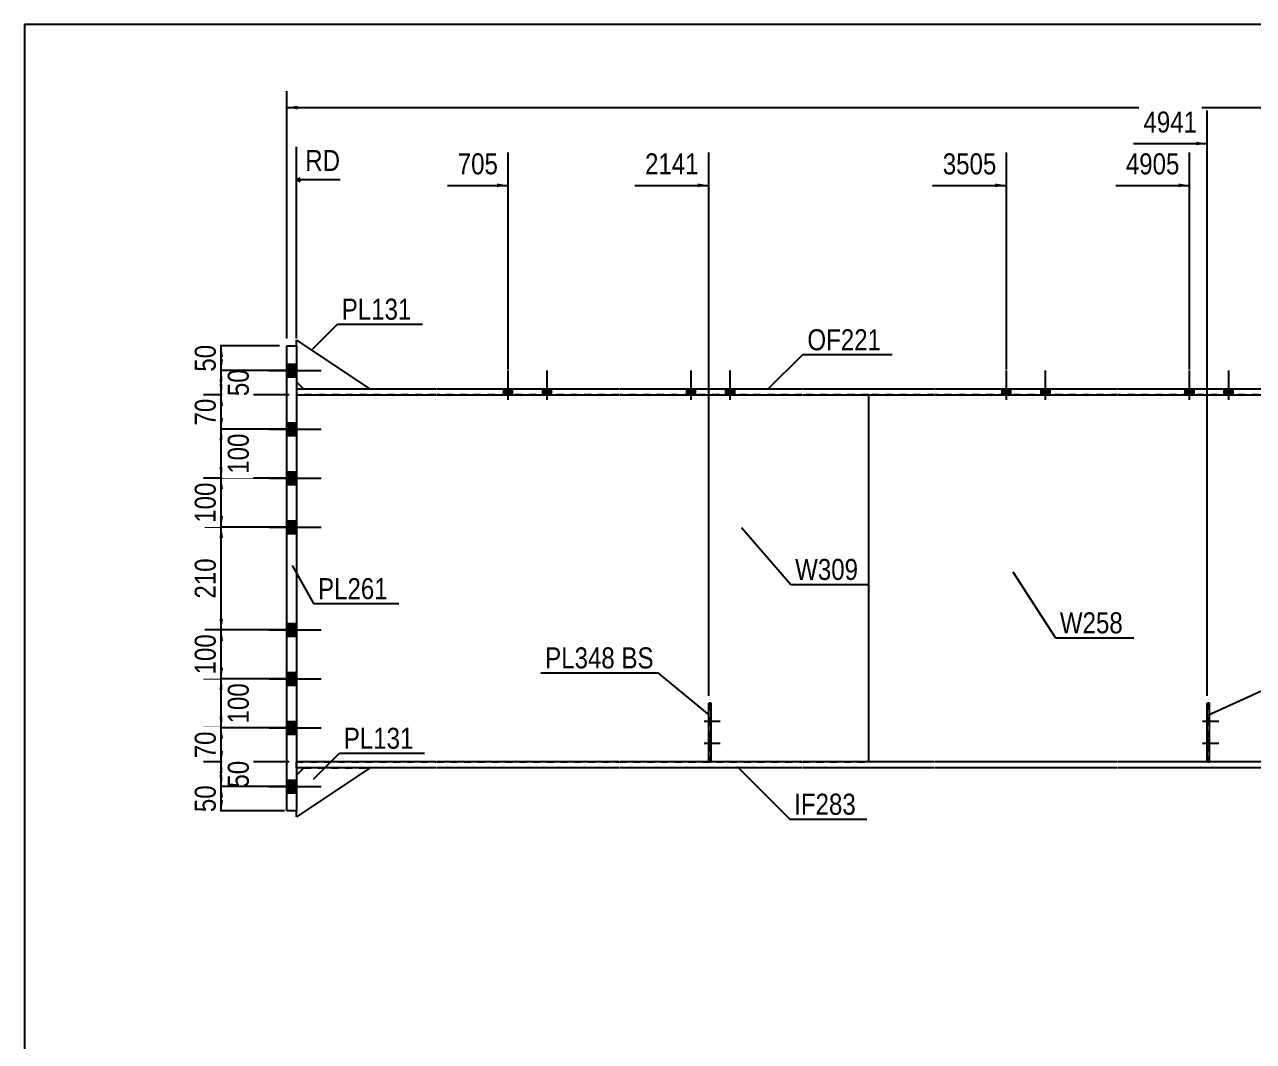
# Model space of a CAD drawing. Header units: millimetres. Extents: x -639 to -236, y -193 to 84.
# Drawn here: x -636.4 to -468.9, y -54.9 to 83.6 of the extents above; entities that cross this region are included whole.
import ezdxf

# ---------------------------------------------------------------- set-up
doc = ezdxf.new("R2010")
doc.units = ezdxf.units.MM
doc.linetypes.add('DXK_LINE_DOT1', pattern=[1.8814, 0.9407, -0.9407])
doc.linetypes.add('DXK_LINE_DOT2', pattern=[3.9198, 1.9599, -1.9599])
doc.styles.add('Arial Narrow', font='ARIALN.TTF', dxfattribs={"height": 0.2})

# ---------------------------------------------------------------- blocks, each defined once
blk = doc.blocks.new('Unknown-627020051-1200')
at = {"color": 5, "linetype": 'Continuous'}
for p, q in [((-236.41, 83.63), (-636.41, 83.63)), ((-636.41, 83.63), (-636.41, -193.37))]:
    blk.add_line(p, q, dxfattribs=at)
blk = doc.blocks.new('Part-627020051-1914 - 1581')
at = {"color": 2, "linetype": 'Continuous'}
for p, q in [((-475.23, -16.82), (-475.23, -8.82)), ((-474.9, -8.82), (-475.23, -8.82)), ((-474.9, -16.82), (-474.9, -8.82)), ((-475.23, -16.82), (-474.9, -16.82))]:
    blk.add_line(p, q, dxfattribs=at)
at = {"color": 7, "linetype": 'DXK_LINE_DOT1'}
blk.add_line((-475.23, -16.15), (-474.9, -16.15), dxfattribs=at)
blk = doc.blocks.new('Part-627020051-1789 - 1581')
at = {"color": 2, "linetype": 'Continuous'}
for p, q in [((-580.37, -16.82), (-599.33, -16.82)), ((-580.37, -17.62), (-599.33, -17.62)), ((-555.42, -16.82), (-580.27, -16.82)), ((-555.42, -17.62), (-580.27, -17.62)), ((-530.47, -16.82), (-555.32, -16.82)), ((-530.47, -17.62), (-555.32, -17.62)), ((-512.45, -16.82), (-530.37, -16.82)), ((-512.45, -17.62), (-530.37, -17.62)), ((-487.49, -16.82), (-512.35, -16.82)), ((-487.49, -17.62), (-512.35, -17.62)), ((-462.54, -16.82), (-487.39, -16.82)), ((-462.54, -17.62), (-487.39, -17.62)), ((-436.3, -16.82), (-462.44, -16.82)), ((-436.3, -17.62), (-462.44, -17.62)), ((-436.3, -16.82), (-436.3, -17.62))]:
    blk.add_line(p, q, dxfattribs=at)
at = {"color": 7, "linetype": 'DXK_LINE_DOT1'}
blk.add_line((-599.33, -16.82), (-599.33, -17.62), dxfattribs=at)
blk = doc.blocks.new('Bolt-627020051-1597 - 1581')
at = {"linetype": 'Continuous'}
for points in [[(-474.9, -11.74), (-474.9, -10.81), (-475.23, -10.81), (-475.23, -11.74)], [(-474.9, -14.72), (-474.9, -13.79), (-475.23, -13.79), (-475.23, -14.72)]]:
    blk.add_hatch(color=3, dxfattribs=at).paths.add_polyline_path(points)
at = {"color": 3, "linetype": 'Continuous'}
for p, q in [((-475.87, -11.27), (-473.67, -11.27)), ((-475.23, -10.81), (-474.9, -10.81)), ((-475.23, -11.74), (-474.9, -11.74)), ((-475.87, -14.26), (-473.67, -14.26)), ((-475.23, -13.79), (-474.9, -13.79)), ((-475.23, -14.72), (-474.9, -14.72))]:
    blk.add_line(p, q, dxfattribs=at)
blk = doc.blocks.new('Bolt-627020051-1598 - 1581')
at = {"color": 3, "linetype": 'DXK_LINE_DOT2'}
for p, q in [((-475.87, -11.27), (-473.67, -11.27)), ((-475.23, -10.81), (-474.9, -10.81)), ((-475.23, -11.74), (-474.9, -11.74)), ((-475.87, -14.26), (-473.67, -14.26)), ((-475.23, -13.79), (-474.9, -13.79)), ((-475.23, -14.72), (-474.9, -14.72))]:
    blk.add_line(p, q, dxfattribs=at)
blk = doc.blocks.new('Bolt-627020051-1599 - 1581')
at = {"linetype": 'Continuous'}
for points in [[(-542.83, -11.74), (-542.83, -10.81), (-543.16, -10.81), (-543.16, -11.74)], [(-542.83, -14.73), (-542.83, -13.79), (-543.16, -13.79), (-543.16, -14.73)]]:
    blk.add_hatch(color=3, dxfattribs=at).paths.add_polyline_path(points)
at = {"color": 3, "linetype": 'Continuous'}
for p, q in [((-543.79, -11.27), (-541.59, -11.27)), ((-543.16, -10.81), (-542.83, -10.81)), ((-543.16, -11.74), (-542.83, -11.74)), ((-543.79, -14.26), (-541.59, -14.26)), ((-543.16, -13.79), (-542.83, -13.79)), ((-543.16, -14.73), (-542.83, -14.73))]:
    blk.add_line(p, q, dxfattribs=at)
blk = doc.blocks.new('Bolt-627020051-1600 - 1581')
at = {"color": 3, "linetype": 'DXK_LINE_DOT2'}
for p, q in [((-543.79, -11.27), (-541.59, -11.27)), ((-543.16, -10.81), (-542.83, -10.81)), ((-543.16, -11.74), (-542.83, -11.74)), ((-543.79, -14.26), (-541.59, -14.26)), ((-543.16, -13.79), (-542.83, -13.79)), ((-543.16, -14.73), (-542.83, -14.73))]:
    blk.add_line(p, q, dxfattribs=at)
blk = doc.blocks.new('Bolt-627020051-1603 - 1581')
at = {"linetype": 'Continuous'}
for points in [[(-600.67, 37.38), (-600.67, 35.65), (-599.33, 35.65), (-599.33, 37.38)], [(-600.67, 37.38), (-600.67, 35.65), (-599.33, 35.65), (-599.33, 37.38)], [(-600.67, 29.38), (-600.67, 27.65), (-599.33, 27.65), (-599.33, 29.38)], [(-600.67, 29.38), (-600.67, 27.65), (-599.33, 27.65), (-599.33, 29.38)], [(-600.67, 22.71), (-600.67, 20.98), (-599.33, 20.98), (-599.33, 22.71)], [(-600.67, 22.71), (-600.67, 20.98), (-599.33, 20.98), (-599.33, 22.71)], [(-600.67, 16.05), (-600.67, 14.31), (-599.33, 14.31), (-599.33, 16.05)], [(-600.67, 16.05), (-600.67, 14.31), (-599.33, 14.31), (-599.33, 16.05)], [(-600.67, 2.05), (-600.67, 0.31), (-599.33, 0.31), (-599.33, 2.05)], [(-600.67, 2.05), (-600.67, 0.31), (-599.33, 0.31), (-599.33, 2.05)], [(-600.67, -4.62), (-600.67, -6.35), (-599.33, -6.35), (-599.33, -4.62)], [(-600.67, -4.62), (-600.67, -6.35), (-599.33, -6.35), (-599.33, -4.62)], [(-600.67, -11.29), (-600.67, -13.02), (-599.33, -13.02), (-599.33, -11.29)], [(-600.67, -11.29), (-600.67, -13.02), (-599.33, -13.02), (-599.33, -11.29)], [(-600.67, -19.29), (-600.67, -21.02), (-599.33, -21.02), (-599.33, -19.29)], [(-600.67, -19.29), (-600.67, -21.02), (-599.33, -21.02), (-599.33, -19.29)]]:
    blk.add_hatch(color=3, dxfattribs=at).paths.add_polyline_path(points)
at = {"color": 3, "linetype": 'Continuous'}
for p, q in [((-600.67, 37.38), (-599.33, 37.38)), ((-600.67, 37.38), (-599.33, 37.38)), ((-603.06, 36.51), (-596, 36.51)), ((-603.06, 36.51), (-596, 36.51)), ((-600.67, 35.65), (-599.33, 35.65)), ((-600.67, 35.65), (-599.33, 35.65)), ((-603.06, 28.51), (-596, 28.51)), ((-603.06, 28.51), (-596, 28.51)), ((-600.67, 29.38), (-599.33, 29.38)), ((-600.67, 29.38), (-599.33, 29.38)), ((-600.67, 27.65), (-599.33, 27.65)), ((-600.67, 27.65), (-599.33, 27.65)), ((-603.06, 21.85), (-596, 21.85)), ((-603.06, 21.85), (-596, 21.85)), ((-600.67, 22.71), (-599.33, 22.71)), ((-600.67, 22.71), (-599.33, 22.71)), ((-600.67, 20.98), (-599.33, 20.98)), ((-600.67, 20.98), (-599.33, 20.98)), ((-603.06, 15.18), (-596, 15.18)), ((-603.06, 15.18), (-596, 15.18)), ((-600.67, 16.05), (-599.33, 16.05)), ((-600.67, 16.05), (-599.33, 16.05)), ((-600.67, 14.31), (-599.33, 14.31)), ((-600.67, 14.31), (-599.33, 14.31)), ((-600.67, 2.05), (-599.33, 2.05)), ((-600.67, 2.05), (-599.33, 2.05)), ((-603.06, 1.18), (-596, 1.18)), ((-603.06, 1.18), (-596, 1.18)), ((-600.67, 0.31), (-599.33, 0.31)), ((-600.67, 0.31), (-599.33, 0.31)), ((-600.67, -4.62), (-599.33, -4.62)), ((-600.67, -4.62), (-599.33, -4.62)), ((-603.06, -5.49), (-596, -5.49)), ((-603.06, -5.49), (-596, -5.49)), ((-600.67, -6.35), (-599.33, -6.35)), ((-600.67, -6.35), (-599.33, -6.35)), ((-600.67, -11.29), (-599.33, -11.29)), ((-600.67, -11.29), (-599.33, -11.29)), ((-603.06, -12.15), (-596, -12.15)), ((-603.06, -12.15), (-596, -12.15)), ((-600.67, -13.02), (-599.33, -13.02)), ((-600.67, -13.02), (-599.33, -13.02)), ((-600.67, -19.29), (-599.33, -19.29)), ((-600.67, -19.29), (-599.33, -19.29)), ((-603.06, -20.15), (-596, -20.15)), ((-603.06, -20.15), (-596, -20.15)), ((-600.67, -21.02), (-599.33, -21.02)), ((-600.67, -21.02), (-599.33, -21.02))]:
    blk.add_line(p, q, dxfattribs=at)
blk = doc.blocks.new('Part-627020051-2186 - 1581')
at = {"color": 2, "linetype": 'Continuous'}
for p, q in [((-589.33, -17.62), (-599.33, -24.29)), ((-598.33, -17.62), (-599.33, -18.62)), ((-599.33, -24.29), (-599.33, -23.49))]:
    blk.add_line(p, q, dxfattribs=at)
at = {"color": 7, "linetype": 'DXK_LINE_DOT1'}
for p, q in [((-598.33, -17.62), (-589.33, -17.62)), ((-599.33, -18.62), (-599.33, -23.49))]:
    blk.add_line(p, q, dxfattribs=at)
blk = doc.blocks.new('Bolt-627020051-1604 - 1581')
at = {"linetype": 'Continuous'}
for points in [[(-501.99, 33.98), (-503.19, 33.98), (-503.19, 33.18), (-501.99, 33.18)], [(-501.99, 33.98), (-503.19, 33.98), (-503.19, 33.18), (-501.99, 33.18)], [(-496.65, 33.98), (-497.85, 33.98), (-497.85, 33.18), (-496.65, 33.18)], [(-496.65, 33.98), (-497.85, 33.98), (-497.85, 33.18), (-496.65, 33.18)]]:
    blk.add_hatch(color=3, dxfattribs=at).paths.add_polyline_path(points)
at = {"color": 3, "linetype": 'Continuous'}
for p, q in [((-502.59, 32.51), (-502.59, 36.51)), ((-502.59, 32.51), (-502.59, 36.51)), ((-497.25, 32.51), (-497.25, 36.51)), ((-497.25, 32.51), (-497.25, 36.51)), ((-503.19, 33.18), (-503.19, 33.98)), ((-503.19, 33.18), (-503.19, 33.98)), ((-501.99, 33.18), (-501.99, 33.98)), ((-501.99, 33.18), (-501.99, 33.98)), ((-497.85, 33.18), (-497.85, 33.98)), ((-497.85, 33.18), (-497.85, 33.98)), ((-496.65, 33.18), (-496.65, 33.98)), ((-496.65, 33.18), (-496.65, 33.98))]:
    blk.add_line(p, q, dxfattribs=at)
blk = doc.blocks.new('Bolt-627020051-1605 - 1581')
at = {"linetype": 'Continuous'}
for points in [[(-544.96, 33.98), (-546.16, 33.98), (-546.16, 33.18), (-544.96, 33.18)], [(-544.96, 33.98), (-546.16, 33.98), (-546.16, 33.18), (-544.96, 33.18)], [(-539.63, 33.98), (-540.83, 33.98), (-540.83, 33.18), (-539.63, 33.18)], [(-539.63, 33.98), (-540.83, 33.98), (-540.83, 33.18), (-539.63, 33.18)]]:
    blk.add_hatch(color=3, dxfattribs=at).paths.add_polyline_path(points)
at = {"color": 3, "linetype": 'Continuous'}
for p, q in [((-545.56, 32.51), (-545.56, 36.51)), ((-545.56, 32.51), (-545.56, 36.51)), ((-540.23, 32.51), (-540.23, 36.51)), ((-540.23, 32.51), (-540.23, 36.51)), ((-546.16, 33.18), (-546.16, 33.98)), ((-546.16, 33.18), (-546.16, 33.98)), ((-544.96, 33.18), (-544.96, 33.98)), ((-544.96, 33.18), (-544.96, 33.98)), ((-540.83, 33.18), (-540.83, 33.98)), ((-540.83, 33.18), (-540.83, 33.98)), ((-539.63, 33.18), (-539.63, 33.98)), ((-539.63, 33.18), (-539.63, 33.98))]:
    blk.add_line(p, q, dxfattribs=at)
blk = doc.blocks.new('Bolt-627020051-1606 - 1581')
at = {"linetype": 'Continuous'}
for points in [[(-569.91, 33.98), (-571.11, 33.98), (-571.11, 33.18), (-569.91, 33.18)], [(-569.91, 33.98), (-571.11, 33.98), (-571.11, 33.18), (-569.91, 33.18)], [(-564.58, 33.98), (-565.78, 33.98), (-565.78, 33.18), (-564.58, 33.18)], [(-564.58, 33.98), (-565.78, 33.98), (-565.78, 33.18), (-564.58, 33.18)]]:
    blk.add_hatch(color=3, dxfattribs=at).paths.add_polyline_path(points)
at = {"color": 3, "linetype": 'Continuous'}
for p, q in [((-570.51, 32.51), (-570.51, 36.51)), ((-570.51, 32.51), (-570.51, 36.51)), ((-565.18, 32.51), (-565.18, 36.51)), ((-565.18, 32.51), (-565.18, 36.51)), ((-571.11, 33.18), (-571.11, 33.98)), ((-571.11, 33.18), (-571.11, 33.98)), ((-569.91, 33.18), (-569.91, 33.98)), ((-569.91, 33.18), (-569.91, 33.98)), ((-565.78, 33.18), (-565.78, 33.98)), ((-565.78, 33.18), (-565.78, 33.98)), ((-564.58, 33.18), (-564.58, 33.98)), ((-564.58, 33.18), (-564.58, 33.98))]:
    blk.add_line(p, q, dxfattribs=at)
blk = doc.blocks.new('Part-627020051-1946 - 1581')
at = {"color": 7, "linetype": 'DXK_LINE_DOT1'}
for p, q in [((-543.16, -8.82), (-543.16, -16.82)), ((-542.83, -8.82), (-543.16, -8.82)), ((-542.83, -16.82), (-542.83, -8.82))]:
    blk.add_line(p, q, dxfattribs=at)
blk = doc.blocks.new('Bolt-627020051-1882 - 1581')
at = {"linetype": 'Continuous'}
for points in [[(-477.03, 33.98), (-478.23, 33.98), (-478.23, 33.18), (-477.03, 33.18)], [(-477.03, 33.98), (-478.23, 33.98), (-478.23, 33.18), (-477.03, 33.18)], [(-471.7, 33.98), (-472.9, 33.98), (-472.9, 33.18), (-471.7, 33.18)], [(-471.7, 33.98), (-472.9, 33.98), (-472.9, 33.18), (-471.7, 33.18)]]:
    blk.add_hatch(color=3, dxfattribs=at).paths.add_polyline_path(points)
at = {"color": 3, "linetype": 'Continuous'}
for p, q in [((-477.63, 32.51), (-477.63, 36.51)), ((-477.63, 32.51), (-477.63, 36.51)), ((-472.3, 32.51), (-472.3, 36.51)), ((-472.3, 32.51), (-472.3, 36.51)), ((-478.23, 33.18), (-478.23, 33.98)), ((-478.23, 33.18), (-478.23, 33.98)), ((-477.03, 33.18), (-477.03, 33.98)), ((-477.03, 33.18), (-477.03, 33.98)), ((-472.9, 33.18), (-472.9, 33.98)), ((-472.9, 33.18), (-472.9, 33.98)), ((-471.7, 33.18), (-471.7, 33.98)), ((-471.7, 33.18), (-471.7, 33.98))]:
    blk.add_line(p, q, dxfattribs=at)
blk = doc.blocks.new('Part-627020051-1936 - 1581')
at = {"color": 7, "linetype": 'DXK_LINE_DOT1'}
for p, q in [((-475.23, -8.82), (-475.23, -16.82)), ((-474.9, -8.82), (-475.23, -8.82)), ((-474.9, -16.82), (-474.9, -8.82)), ((-475.23, -16.82), (-474.9, -16.82))]:
    blk.add_line(p, q, dxfattribs=at)
blk = doc.blocks.new('Part-627020051-1941 - 1581')
at = {"color": 2, "linetype": 'Continuous'}
for p, q in [((-543.16, -16.82), (-543.16, -8.82)), ((-542.83, -8.82), (-543.16, -8.82)), ((-542.83, -16.82), (-542.83, -8.82))]:
    blk.add_line(p, q, dxfattribs=at)
at = {"color": 7, "linetype": 'DXK_LINE_DOT1'}
for p, q in [((-543.16, -16.15), (-542.83, -16.15)), ((-543.16, -16.82), (-542.83, -16.82))]:
    blk.add_line(p, q, dxfattribs=at)
blk = doc.blocks.new('Part-627020051-2005 - 1581')
at = {"color": 2, "linetype": 'Continuous'}
blk.add_line((-521.41, 33.18), (-521.41, -16.82), dxfattribs=at)
at = {"color": 7, "linetype": 'DXK_LINE_DOT1'}
for p, q in [((-512.45, 33.18), (-521.41, 33.18)), ((-487.49, 33.18), (-512.35, 33.18)), ((-462.54, 33.18), (-487.39, 33.18)), ((-512.45, -16.82), (-521.41, -16.82)), ((-487.49, -16.82), (-512.35, -16.82)), ((-462.54, -16.82), (-487.39, -16.82))]:
    blk.add_line(p, q, dxfattribs=at)
blk = doc.blocks.new('Part-627020051-2049 - 1581')
at = {"color": 2, "linetype": 'Continuous'}
for p, q in [((-580.37, 33.98), (-599.33, 33.98)), ((-555.42, 33.98), (-580.27, 33.98)), ((-530.47, 33.98), (-555.32, 33.98)), ((-512.45, 33.98), (-530.37, 33.98)), ((-487.49, 33.98), (-512.35, 33.98)), ((-462.54, 33.98), (-487.39, 33.98)), ((-453.48, 33.98), (-462.44, 33.98)), ((-453.48, 33.98), (-453.48, 33.18)), ((-599.33, 33.18), (-580.37, 33.18)), ((-580.27, 33.18), (-555.42, 33.18)), ((-555.32, 33.18), (-530.47, 33.18)), ((-530.37, 33.18), (-512.45, 33.18)), ((-512.35, 33.18), (-487.49, 33.18)), ((-487.39, 33.18), (-462.54, 33.18)), ((-462.44, 33.18), (-453.48, 33.18))]:
    blk.add_line(p, q, dxfattribs=at)
at = {"color": 7, "linetype": 'DXK_LINE_DOT1'}
blk.add_line((-599.33, 33.98), (-599.33, 33.18), dxfattribs=at)
blk = doc.blocks.new('Part-627020051-2076 - 1581')
at = {"color": 7, "linetype": 'DXK_LINE_DOT1'}
for p, q in [((-580.37, 33.18), (-599.33, 33.18)), ((-599.33, 33.18), (-599.33, -16.82)), ((-555.42, 33.18), (-580.27, 33.18)), ((-530.47, 33.18), (-555.32, 33.18)), ((-521.41, 33.18), (-530.37, 33.18)), ((-599.33, -16.82), (-580.37, -16.82)), ((-599.33, -17.62), (-599.33, -16.82)), ((-580.27, -16.82), (-555.42, -16.82)), ((-555.32, -16.82), (-530.47, -16.82)), ((-530.37, -16.82), (-521.41, -16.82))]:
    blk.add_line(p, q, dxfattribs=at)
at = {"color": 2, "linetype": 'Continuous'}
blk.add_line((-521.41, 33.18), (-521.41, -16.82), dxfattribs=at)
blk = doc.blocks.new('Part-627020051-2164 - 1581')
at = {"color": 2, "linetype": 'Continuous'}
for p, q in [((-600.67, 39.85), (-599.33, 39.85)), ((-600.67, -23.49), (-600.67, 39.85)), ((-599.33, 39.85), (-599.33, -23.49)), ((-599.33, -23.49), (-600.67, -23.49))]:
    blk.add_line(p, q, dxfattribs=at)
blk = doc.blocks.new('Part-627020051-2191 - 1581')
at = {"color": 2, "linetype": 'Continuous'}
for p, q in [((-599.33, 39.85), (-599.33, 40.65)), ((-599.33, 40.65), (-589.33, 33.98)), ((-599.33, 34.98), (-598.33, 33.98))]:
    blk.add_line(p, q, dxfattribs=at)
at = {"color": 7, "linetype": 'DXK_LINE_DOT1'}
for p, q in [((-599.33, 39.85), (-599.33, 34.98)), ((-589.33, 33.98), (-598.33, 33.98))]:
    blk.add_line(p, q, dxfattribs=at)
blk = doc.blocks.new('StraightDimension-627020051-2568 - 1581')
at = {"linetype": 'Continuous'}
for points in [[(-609.85, -6.99), (-609.6, -5.49), (-609.35, -6.99)], [(-609.35, -10.66), (-609.6, -12.16), (-609.85, -10.66)]]:
    blk.add_hatch(color=7, dxfattribs=at).paths.add_polyline_path(points)
at = {"color": 7, "linetype": 'Continuous'}
for p, q in [((-600.33, -5.49), (-612, -5.49)), ((-609.6, -12.16), (-609.6, -5.49)), ((-600.33, -12.16), (-612, -12.16))]:
    blk.add_line(p, q, dxfattribs=at)
at = {"color": 0}
blk.add_wipeout([(-605.25, -5.48), (-609.45, -5.48), (-609.45, -12.17), (-605.25, -12.17)], dxfattribs=at)
at = {"color": 3, "style": 'Arial Narrow'}
blk.add_text('100', height=2.863, rotation=90.0002, dxfattribs=at).set_placement((-605.85, -11.57))
blk = doc.blocks.new('StraightDimension-627020051-6751 - 1581')
at = {"linetype": 'Continuous'}
blk.add_hatch(color=7, dxfattribs=at).paths.add_polyline_path([(-572.01, 61.98), (-570.51, 61.73), (-572.01, 61.48)])
at = {"color": 7, "linetype": 'Continuous'}
for p, q in [((-570.51, 36.66), (-570.51, 66.23)), ((-578.75, 61.73), (-570.51, 61.73))]:
    blk.add_line(p, q, dxfattribs=at)
at = {"color": 0, "linetype": 'Continuous'}
blk.add_wipeout([(-592.8, 63.08), (-592.8, 67.28), (-598.75, 67.28), (-598.75, 63.08)], dxfattribs=at)
at = {"color": 7, "linetype": 'Continuous'}
for p, q in [((-599.33, 40.85), (-599.33, 66.98)), ((-598.83, 62.73), (-599.33, 62.48)), ((-598.83, 62.23), (-599.33, 62.48)), ((-593.4, 62.48), (-599.33, 62.48))]:
    blk.add_line(p, q, dxfattribs=at)
at = {"color": 3, "linetype": 'Continuous', "style": 'Arial Narrow'}
blk.add_text('RD', height=2.863, dxfattribs=at).set_placement((-598.15, 63.68))
at = {"color": 0}
blk.add_wipeout([(-571.29, 62.63), (-571.29, 66.83), (-577.97, 66.83), (-577.97, 62.63)], dxfattribs=at)
at = {"color": 3, "style": 'Arial Narrow'}
blk.add_text('705', height=2.863, dxfattribs=at).set_placement((-577.37, 63.23))
blk = doc.blocks.new('StraightDimension-627020051-2561 - 1581')
at = {"linetype": 'Continuous'}
for points in [[(-609.85, -13.66), (-609.6, -12.16), (-609.35, -13.66)], [(-609.35, -15.32), (-609.6, -16.82), (-609.85, -15.32)]]:
    blk.add_hatch(color=7, dxfattribs=at).paths.add_polyline_path(points)
at = {"color": 7, "linetype": 'Continuous'}
for p, q in [((-600.33, -12.16), (-611.85, -12.16)), ((-609.6, -16.82), (-609.6, -12.16)), ((-600.33, -16.82), (-611.85, -16.82))]:
    blk.add_line(p, q, dxfattribs=at)
at = {"color": 0}
blk.add_wipeout([(-609.75, -12.06), (-613.95, -12.06), (-613.95, -16.92), (-609.75, -16.92)], dxfattribs=at)
at = {"color": 3, "style": 'Arial Narrow'}
blk.add_text('70', height=2.863, rotation=90.0002, dxfattribs=at).set_placement((-610.35, -16.32))
blk = doc.blocks.new('StraightDimension-627020051-2536 - 1581')
at = {"linetype": 'Continuous'}
blk.add_hatch(color=7, dxfattribs=at).paths.add_polyline_path([(-599.17, 72.08), (-600.67, 72.33), (-599.17, 72.58)])
at = {"color": 7, "linetype": 'Continuous'}
for p, q in [((-600.67, 40.85), (-600.67, 74.58)), ((-600.67, 72.33), (-259.05, 72.33))]:
    blk.add_line(p, q, dxfattribs=at)
blk = doc.blocks.new('StraightDimension-627020051-2545 - 1581')
at = {"linetype": 'Continuous'}
for points in [[(-609.85, -18.32), (-609.6, -16.82), (-609.35, -18.32)], [(-609.35, -18.65), (-609.6, -20.15), (-609.85, -18.65)]]:
    blk.add_hatch(color=7, dxfattribs=at).paths.add_polyline_path(points)
at = {"color": 7, "linetype": 'Continuous'}
for p, q in [((-600.33, -16.82), (-612, -16.82)), ((-609.6, -20.15), (-609.6, -16.82)), ((-600.33, -20.15), (-612, -20.15))]:
    blk.add_line(p, q, dxfattribs=at)
at = {"color": 0}
blk.add_wipeout([(-605.25, -16.06), (-609.45, -16.06), (-609.45, -20.91), (-605.25, -20.91)], dxfattribs=at)
at = {"color": 3, "style": 'Arial Narrow'}
blk.add_text('50', height=2.863, rotation=90.0002, dxfattribs=at).set_placement((-605.85, -20.31))
blk = doc.blocks.new('StraightDimension-627020051-2577 - 1581')
at = {"linetype": 'Continuous'}
for points in [[(-609.85, -0.32), (-609.6, 1.18), (-609.35, -0.32)], [(-609.35, -3.99), (-609.6, -5.49), (-609.85, -3.99)]]:
    blk.add_hatch(color=7, dxfattribs=at).paths.add_polyline_path(points)
at = {"color": 7, "linetype": 'Continuous'}
for p, q in [((-600.33, 1.18), (-611.85, 1.18)), ((-609.6, -5.49), (-609.6, 1.18)), ((-600.33, -5.49), (-611.85, -5.49))]:
    blk.add_line(p, q, dxfattribs=at)
at = {"color": 0}
blk.add_wipeout([(-609.75, 1.19), (-613.95, 1.19), (-613.95, -5.49), (-609.75, -5.49)], dxfattribs=at)
at = {"color": 3, "style": 'Arial Narrow'}
blk.add_text('100', height=2.863, rotation=90.0002, dxfattribs=at).set_placement((-610.35, -4.89))
blk = doc.blocks.new('StraightDimension-627020051-2584 - 1581')
at = {"linetype": 'Continuous'}
for points in [[(-609.85, -21.65), (-609.6, -20.15), (-609.35, -21.65)], [(-609.35, -21.99), (-609.6, -23.49), (-609.85, -21.99)]]:
    blk.add_hatch(color=7, dxfattribs=at).paths.add_polyline_path(points)
at = {"color": 7, "linetype": 'Continuous'}
for p, q in [((-600.33, -20.15), (-611.85, -20.15)), ((-609.6, -23.49), (-609.6, -20.15)), ((-601, -23.49), (-611.85, -23.49))]:
    blk.add_line(p, q, dxfattribs=at)
at = {"color": 0}
blk.add_wipeout([(-609.75, -19.39), (-613.95, -19.39), (-613.95, -24.25), (-609.75, -24.25)], dxfattribs=at)
at = {"color": 3, "style": 'Arial Narrow'}
blk.add_text('50', height=2.863, rotation=90.0002, dxfattribs=at).set_placement((-610.35, -23.65))
blk = doc.blocks.new('StraightDimension-627020051-2599 - 1581')
at = {"linetype": 'Continuous'}
for points in [[(-609.85, 13.68), (-609.6, 15.18), (-609.35, 13.68)], [(-609.35, 2.68), (-609.6, 1.18), (-609.85, 2.68)]]:
    blk.add_hatch(color=7, dxfattribs=at).paths.add_polyline_path(points)
at = {"color": 7, "linetype": 'Continuous'}
for p, q in [((-600.33, 15.18), (-611.85, 15.18)), ((-609.6, 1.18), (-609.6, 15.18)), ((-600.33, 1.18), (-611.85, 1.18))]:
    blk.add_line(p, q, dxfattribs=at)
at = {"color": 0}
blk.add_wipeout([(-609.75, 11.52), (-613.95, 11.52), (-613.95, 4.84), (-609.75, 4.84)], dxfattribs=at)
at = {"color": 3, "style": 'Arial Narrow'}
blk.add_text('210', height=2.863, rotation=90.0002, dxfattribs=at).set_placement((-610.35, 5.44))
blk = doc.blocks.new('StraightDimension-627020051-2606 - 1581')
at = {"linetype": 'Continuous'}
for points in [[(-609.85, 20.35), (-609.6, 21.85), (-609.35, 20.35)], [(-609.35, 16.68), (-609.6, 15.18), (-609.85, 16.68)]]:
    blk.add_hatch(color=7, dxfattribs=at).paths.add_polyline_path(points)
at = {"color": 7, "linetype": 'Continuous'}
for p, q in [((-600.33, 21.85), (-611.85, 21.85)), ((-609.6, 15.18), (-609.6, 21.85)), ((-600.33, 15.18), (-611.85, 15.18))]:
    blk.add_line(p, q, dxfattribs=at)
at = {"color": 0}
blk.add_wipeout([(-609.75, 21.86), (-613.95, 21.86), (-613.95, 15.17), (-609.75, 15.17)], dxfattribs=at)
at = {"color": 3, "style": 'Arial Narrow'}
blk.add_text('100', height=2.863, rotation=90.0002, dxfattribs=at).set_placement((-610.35, 15.77))
blk = doc.blocks.new('StraightDimension-627020051-2613 - 1581')
at = {"linetype": 'Continuous'}
for points in [[(-609.85, 27.02), (-609.6, 28.52), (-609.35, 27.02)], [(-609.35, 23.35), (-609.6, 21.85), (-609.85, 23.35)]]:
    blk.add_hatch(color=7, dxfattribs=at).paths.add_polyline_path(points)
at = {"color": 7, "linetype": 'Continuous'}
for p, q in [((-600.33, 28.52), (-612, 28.52)), ((-609.6, 21.85), (-609.6, 28.52)), ((-600.33, 21.85), (-612, 21.85))]:
    blk.add_line(p, q, dxfattribs=at)
at = {"color": 0}
blk.add_wipeout([(-605.25, 28.53), (-609.45, 28.53), (-609.45, 21.84), (-605.25, 21.84)], dxfattribs=at)
at = {"color": 3, "style": 'Arial Narrow'}
blk.add_text('100', height=2.863, rotation=90.0002, dxfattribs=at).set_placement((-605.85, 22.44))
blk = doc.blocks.new('StraightDimension-627020051-2622 - 1581')
at = {"linetype": 'Continuous'}
for points in [[(-609.85, 31.68), (-609.6, 33.18), (-609.35, 31.68)], [(-609.35, 30.02), (-609.6, 28.52), (-609.85, 30.02)]]:
    blk.add_hatch(color=7, dxfattribs=at).paths.add_polyline_path(points)
at = {"color": 7, "linetype": 'Continuous'}
for p, q in [((-600.33, 33.18), (-611.85, 33.18)), ((-609.6, 28.52), (-609.6, 33.18)), ((-600.33, 28.52), (-611.85, 28.52))]:
    blk.add_line(p, q, dxfattribs=at)
at = {"color": 0}
blk.add_wipeout([(-609.75, 33.28), (-613.95, 33.28), (-613.95, 28.42), (-609.75, 28.42)], dxfattribs=at)
at = {"color": 3, "style": 'Arial Narrow'}
blk.add_text('70', height=2.863, rotation=90.0002, dxfattribs=at).set_placement((-610.35, 29.02))
blk = doc.blocks.new('StraightDimension-627020051-2629 - 1581')
at = {"linetype": 'Continuous'}
for points in [[(-609.85, 35.01), (-609.6, 36.51), (-609.35, 35.01)], [(-609.35, 34.68), (-609.6, 33.18), (-609.85, 34.68)]]:
    blk.add_hatch(color=7, dxfattribs=at).paths.add_polyline_path(points)
at = {"color": 7, "linetype": 'Continuous'}
for p, q in [((-600.33, 36.51), (-612, 36.51)), ((-609.6, 33.18), (-609.6, 36.51)), ((-600.33, 33.18), (-612, 33.18))]:
    blk.add_line(p, q, dxfattribs=at)
at = {"color": 0}
blk.add_wipeout([(-605.25, 37.28), (-609.45, 37.28), (-609.45, 32.42), (-605.25, 32.42)], dxfattribs=at)
at = {"color": 3, "style": 'Arial Narrow'}
blk.add_text('50', height=2.863, rotation=90.0002, dxfattribs=at).set_placement((-605.85, 33.02))
blk = doc.blocks.new('StraightDimension-627020051-2645 - 1581')
at = {"linetype": 'Continuous'}
for points in [[(-609.85, 38.35), (-609.6, 39.85), (-609.35, 38.35)], [(-609.35, 38.01), (-609.6, 36.51), (-609.85, 38.01)]]:
    blk.add_hatch(color=7, dxfattribs=at).paths.add_polyline_path(points)
at = {"color": 7, "linetype": 'Continuous'}
for p, q in [((-601.67, 39.85), (-611.85, 39.85)), ((-609.6, 36.51), (-609.6, 39.85)), ((-600.33, 36.51), (-611.85, 36.51))]:
    blk.add_line(p, q, dxfattribs=at)
at = {"color": 0}
blk.add_wipeout([(-609.75, 40.61), (-613.95, 40.61), (-613.95, 35.75), (-609.75, 35.75)], dxfattribs=at)
at = {"color": 3, "style": 'Arial Narrow'}
blk.add_text('50', height=2.863, rotation=90.0002, dxfattribs=at).set_placement((-610.35, 36.35))
blk = doc.blocks.new('StraightDimension-627020051-6747 - 1581')
at = {"linetype": 'Continuous'}
blk.add_hatch(color=7, dxfattribs=at).paths.add_polyline_path([(-476.73, 67.68), (-475.23, 67.43), (-476.73, 67.18)])
at = {"color": 7, "linetype": 'Continuous'}
for p, q in [((-475.23, -7.82), (-475.23, 71.93)), ((-485.3, 67.43), (-475.23, 67.43))]:
    blk.add_line(p, q, dxfattribs=at)
at = {"color": 0}
blk.add_wipeout([(-476.01, 68.33), (-476.01, 72.53), (-484.52, 72.53), (-484.52, 68.33)], dxfattribs=at)
at = {"color": 3, "style": 'Arial Narrow'}
blk.add_text('4941', height=2.863, dxfattribs=at).set_placement((-483.92, 68.93))
blk = doc.blocks.new('StraightDimension-627020051-6748 - 1581')
at = {"linetype": 'Continuous'}
blk.add_hatch(color=7, dxfattribs=at).paths.add_polyline_path([(-479.13, 61.98), (-477.63, 61.73), (-479.13, 61.48)])
at = {"color": 7, "linetype": 'Continuous'}
for p, q in [((-477.63, 36.67), (-477.63, 66.23)), ((-487.7, 61.73), (-477.63, 61.73))]:
    blk.add_line(p, q, dxfattribs=at)
at = {"color": 0}
blk.add_wipeout([(-478.41, 62.63), (-478.41, 66.83), (-486.92, 66.83), (-486.92, 62.63)], dxfattribs=at)
at = {"color": 3, "style": 'Arial Narrow'}
blk.add_text('4905', height=2.863, dxfattribs=at).set_placement((-486.32, 63.23))
blk = doc.blocks.new('StraightDimension-627020051-6749 - 1581')
at = {"linetype": 'Continuous'}
blk.add_hatch(color=7, dxfattribs=at).paths.add_polyline_path([(-504.09, 61.98), (-502.59, 61.73), (-504.09, 61.48)])
at = {"color": 7, "linetype": 'Continuous'}
for p, q in [((-502.59, 36.67), (-502.59, 66.23)), ((-512.65, 61.73), (-502.59, 61.73))]:
    blk.add_line(p, q, dxfattribs=at)
at = {"color": 0}
blk.add_wipeout([(-503.36, 62.63), (-503.36, 66.83), (-511.87, 66.83), (-511.87, 62.63)], dxfattribs=at)
at = {"color": 3, "style": 'Arial Narrow'}
blk.add_text('3505', height=2.863, dxfattribs=at).set_placement((-511.27, 63.23))
blk = doc.blocks.new('StraightDimension-627020051-6750 - 1581')
at = {"linetype": 'Continuous'}
blk.add_hatch(color=7, dxfattribs=at).paths.add_polyline_path([(-544.66, 61.98), (-543.16, 61.73), (-544.66, 61.48)])
at = {"color": 7, "linetype": 'Continuous'}
for p, q in [((-543.16, -7.82), (-543.16, 66.23)), ((-553.22, 61.73), (-543.16, 61.73))]:
    blk.add_line(p, q, dxfattribs=at)
at = {"color": 0}
blk.add_wipeout([(-543.94, 62.63), (-543.94, 66.83), (-552.45, 66.83), (-552.45, 62.63)], dxfattribs=at)
at = {"color": 3, "style": 'Arial Narrow'}
blk.add_text('2141', height=2.863, dxfattribs=at).set_placement((-551.85, 63.23))
blk = doc.blocks.new('Mark-627020051-1785 - 1581')
at = {"color": 0}
blk.add_wipeout([(-523.12, -24), (-523.12, -21), (-531.52, -21), (-531.52, -24)], dxfattribs=at)
blk.add_wipeout([(-523.12, -24), (-523.12, -21), (-531.52, -21), (-531.52, -24)], dxfattribs=at)
at = {"color": 7, "linetype": 'Continuous'}
for p, q in [((-539.3, -17.42), (-532.12, -24.6)), ((-532.12, -24.6), (-521.62, -24.6))]:
    blk.add_line(p, q, dxfattribs=at)
at = {"color": 3, "style": 'Arial Narrow'}
blk.add_text('IF283', height=2.863, dxfattribs=at).set_placement((-531.52, -24))
blk = doc.blocks.new('Mark-627020051-2001 - 1581')
at = {"color": 0}
blk.add_wipeout([(-486.72, 0.71), (-486.72, 3.71), (-495.31, 3.71), (-495.31, 0.71)], dxfattribs=at)
blk.add_wipeout([(-486.72, 0.71), (-486.72, 3.71), (-495.31, 3.71), (-495.31, 0.71)], dxfattribs=at)
at = {"color": 7, "linetype": 'Continuous'}
for p, q in [((-501.73, 9.08), (-495.91, 0.11)), ((-495.91, 0.11), (-485.22, 0.11))]:
    blk.add_line(p, q, dxfattribs=at)
at = {"color": 3, "style": 'Arial Narrow'}
blk.add_text('W258', height=2.863, dxfattribs=at).set_placement((-495.31, 0.71))
blk = doc.blocks.new('Mark-627020051-2045 - 1581')
at = {"color": 0}
blk.add_wipeout([(-519.67, 39.27), (-519.67, 42.27), (-529.72, 42.27), (-529.72, 39.27)], dxfattribs=at)
blk.add_wipeout([(-519.67, 39.27), (-519.67, 42.27), (-529.72, 42.27), (-529.72, 39.27)], dxfattribs=at)
at = {"color": 7, "linetype": 'Continuous'}
for p, q in [((-535.1, 33.98), (-530.32, 38.67)), ((-530.32, 38.67), (-518.17, 38.67))]:
    blk.add_line(p, q, dxfattribs=at)
at = {"color": 3, "style": 'Arial Narrow'}
blk.add_text('OF221', height=2.863, dxfattribs=at).set_placement((-529.72, 39.27))
blk = doc.blocks.new('Mark-627020051-2072 - 1581')
at = {"color": 0}
blk.add_wipeout([(-522.8, 7.98), (-522.8, 10.98), (-531.39, 10.98), (-531.39, 7.98)], dxfattribs=at)
blk.add_wipeout([(-522.8, 7.98), (-522.8, 10.98), (-531.39, 10.98), (-531.39, 7.98)], dxfattribs=at)
at = {"color": 7, "linetype": 'Continuous'}
for p, q in [((-538.7, 15.12), (-531.99, 7.38)), ((-531.99, 7.38), (-521.3, 7.38))]:
    blk.add_line(p, q, dxfattribs=at)
at = {"color": 3, "style": 'Arial Narrow'}
blk.add_text('W309', height=2.863, dxfattribs=at).set_placement((-531.39, 7.98))
blk = doc.blocks.new('Mark-627020051-2160 - 1581')
at = {"color": 0}
blk.add_wipeout([(-586.91, 5.36), (-586.91, 8.36), (-596.41, 8.36), (-596.41, 5.36)], dxfattribs=at)
blk.add_wipeout([(-586.91, 5.36), (-586.91, 8.36), (-596.41, 8.36), (-596.41, 5.36)], dxfattribs=at)
at = {"color": 7, "linetype": 'Continuous'}
for p, q in [((-599.95, 9.93), (-597.01, 4.76)), ((-597.01, 4.76), (-585.41, 4.76))]:
    blk.add_line(p, q, dxfattribs=at)
at = {"color": 3, "style": 'Arial Narrow'}
blk.add_text('PL261', height=2.863, dxfattribs=at).set_placement((-596.41, 5.36))
blk = doc.blocks.new('Mark-627020051-2182 - 1581')
at = {"color": 0}
blk.add_wipeout([(-583.39, -15.02), (-583.39, -12.02), (-592.9, -12.02), (-592.9, -15.02)], dxfattribs=at)
blk.add_wipeout([(-583.39, -15.02), (-583.39, -12.02), (-592.9, -12.02), (-592.9, -15.02)], dxfattribs=at)
at = {"color": 7, "linetype": 'Continuous'}
for p, q in [((-597.03, -19.16), (-593.5, -15.62)), ((-593.5, -15.62), (-581.89, -15.62))]:
    blk.add_line(p, q, dxfattribs=at)
at = {"color": 3, "style": 'Arial Narrow'}
blk.add_text('PL131', height=2.863, dxfattribs=at).set_placement((-592.9, -15.02))
blk = doc.blocks.new('Mark-627020051-2187 - 1581')
at = {"color": 0}
blk.add_wipeout([(-583.67, 43.43), (-583.67, 46.43), (-593.18, 46.43), (-593.18, 43.43)], dxfattribs=at)
blk.add_wipeout([(-583.67, 43.43), (-583.67, 46.43), (-593.18, 46.43), (-593.18, 43.43)], dxfattribs=at)
at = {"color": 7, "linetype": 'Continuous'}
for p, q in [((-597.31, 39.29), (-593.78, 42.83)), ((-593.78, 42.83), (-582.17, 42.83))]:
    blk.add_line(p, q, dxfattribs=at)
at = {"color": 3, "style": 'Arial Narrow'}
blk.add_text('PL131', height=2.863, dxfattribs=at).set_placement((-593.18, 43.43))
blk = doc.blocks.new('MarkSet-627020051-2757 - 1581')
at = {"color": 0}
for points in [[(-555.96, -4.07), (-555.96, -1.07), (-565.46, -1.07), (-565.46, -4.07)], [(-550.68, -4.07), (-550.68, -1.07), (-555.06, -1.07), (-555.06, -4.07)]]:
    blk.add_wipeout(points, dxfattribs=at)
for points in [[(-555.96, -4.07), (-555.96, -1.07), (-565.46, -1.07), (-565.46, -4.07)], [(-550.68, -4.07), (-550.68, -1.07), (-555.06, -1.07), (-555.06, -4.07)]]:
    blk.add_wipeout(points, dxfattribs=at)
at = {"color": 7, "linetype": 'Continuous'}
for p in [(-566.06, -4.67), (-543.07, -10.44)]:
    blk.add_line(p, (-550.08, -4.67), dxfattribs=at)
at = {"color": 3, "style": 'Arial Narrow'}
for s, p in [('PL348', (-565.46, -4.07)), ('BS', (-555.06, -4.07))]:
    blk.add_text(s, height=2.863, dxfattribs=at).set_placement(p)
blk = doc.blocks.new('MarkSet-627020051-2763 - 1581')
at = {"color": 0}
for points in [[(-457.64, -6.49), (-457.64, -3.49), (-467.14, -3.49), (-467.14, -6.49)], [(-452.36, -6.49), (-452.36, -3.49), (-456.74, -3.49), (-456.74, -6.49)]]:
    blk.add_wipeout(points, dxfattribs=at)
for points in [[(-457.64, -6.49), (-457.64, -3.49), (-467.14, -3.49), (-467.14, -6.49)], [(-452.36, -6.49), (-452.36, -3.49), (-456.74, -3.49), (-456.74, -6.49)]]:
    blk.add_wipeout(points, dxfattribs=at)
at = {"color": 7, "linetype": 'Continuous'}
for p, q in [((-475.15, -10.44), (-467.74, -7.09)), ((-467.74, -7.09), (-451.76, -7.09))]:
    blk.add_line(p, q, dxfattribs=at)
at = {"color": 3, "style": 'Arial Narrow'}
for s, p in [('PL348', (-467.14, -6.49)), ('BS', (-456.74, -6.49))]:
    blk.add_text(s, height=2.863, dxfattribs=at).set_placement(p)

msp = doc.modelspace()

# ---------------------------------------------------------------- block references
for name in ['Unknown-627020051-1200', 'Part-627020051-2191 - 1581', 'Part-627020051-2164 - 1581', 'Bolt-627020051-1603 - 1581', 'Bolt-627020051-1606 - 1581', 'Bolt-627020051-1605 - 1581', 'Bolt-627020051-1604 - 1581', 'Bolt-627020051-1882 - 1581', 'Part-627020051-2049 - 1581', 'Part-627020051-2076 - 1581', 'Part-627020051-2005 - 1581', 'Part-627020051-1946 - 1581', 'Part-627020051-1941 - 1581', 'Part-627020051-1914 - 1581', 'Part-627020051-1936 - 1581', 'Bolt-627020051-1599 - 1581', 'Bolt-627020051-1600 - 1581', 'Bolt-627020051-1597 - 1581', 'Bolt-627020051-1598 - 1581', 'Part-627020051-1789 - 1581', 'Part-627020051-2186 - 1581']:
    msp.add_blockref(name, (0, 0))

# ---------------------------------------------------------------- next in the draw order: block references
for name in ['StraightDimension-627020051-6751 - 1581', 'StraightDimension-627020051-2568 - 1581']:
    msp.add_blockref(name, (0, 0))

# ---------------------------------------------------------------- next in the draw order: block references
msp.add_blockref('StraightDimension-627020051-2561 - 1581', (0, 0))

# ---------------------------------------------------------------- next in the draw order: block references
msp.add_blockref('StraightDimension-627020051-2536 - 1581', (0, 0))

# ---------------------------------------------------------------- next in the draw order: block references
for name in ['StraightDimension-627020051-6747 - 1581', 'StraightDimension-627020051-6750 - 1581', 'StraightDimension-627020051-6749 - 1581', 'Mark-627020051-2187 - 1581', 'Mark-627020051-2045 - 1581', 'Mark-627020051-2072 - 1581', 'StraightDimension-627020051-2577 - 1581', 'Mark-627020051-2182 - 1581', 'StraightDimension-627020051-2545 - 1581', 'Mark-627020051-1785 - 1581']:
    msp.add_blockref(name, (0, 0))

# ---------------------------------------------------------------- next in the draw order: block references
for name in ['StraightDimension-627020051-6748 - 1581', 'StraightDimension-627020051-2599 - 1581', 'Mark-627020051-2001 - 1581', 'MarkSet-627020051-2757 - 1581', 'MarkSet-627020051-2763 - 1581', 'StraightDimension-627020051-2584 - 1581']:
    msp.add_blockref(name, (0, 0))

# ---------------------------------------------------------------- next in the draw order: block references
for name in ['StraightDimension-627020051-2606 - 1581', 'Mark-627020051-2160 - 1581']:
    msp.add_blockref(name, (0, 0))

# ---------------------------------------------------------------- next in the draw order: block references
msp.add_blockref('StraightDimension-627020051-2613 - 1581', (0, 0))

# ---------------------------------------------------------------- next in the draw order: block references
msp.add_blockref('StraightDimension-627020051-2622 - 1581', (0, 0))

# ---------------------------------------------------------------- next in the draw order: block references
msp.add_blockref('StraightDimension-627020051-2629 - 1581', (0, 0))

# ---------------------------------------------------------------- next in the draw order: block references
msp.add_blockref('StraightDimension-627020051-2645 - 1581', (0, 0))

doc.saveas('drawing.dxf')
